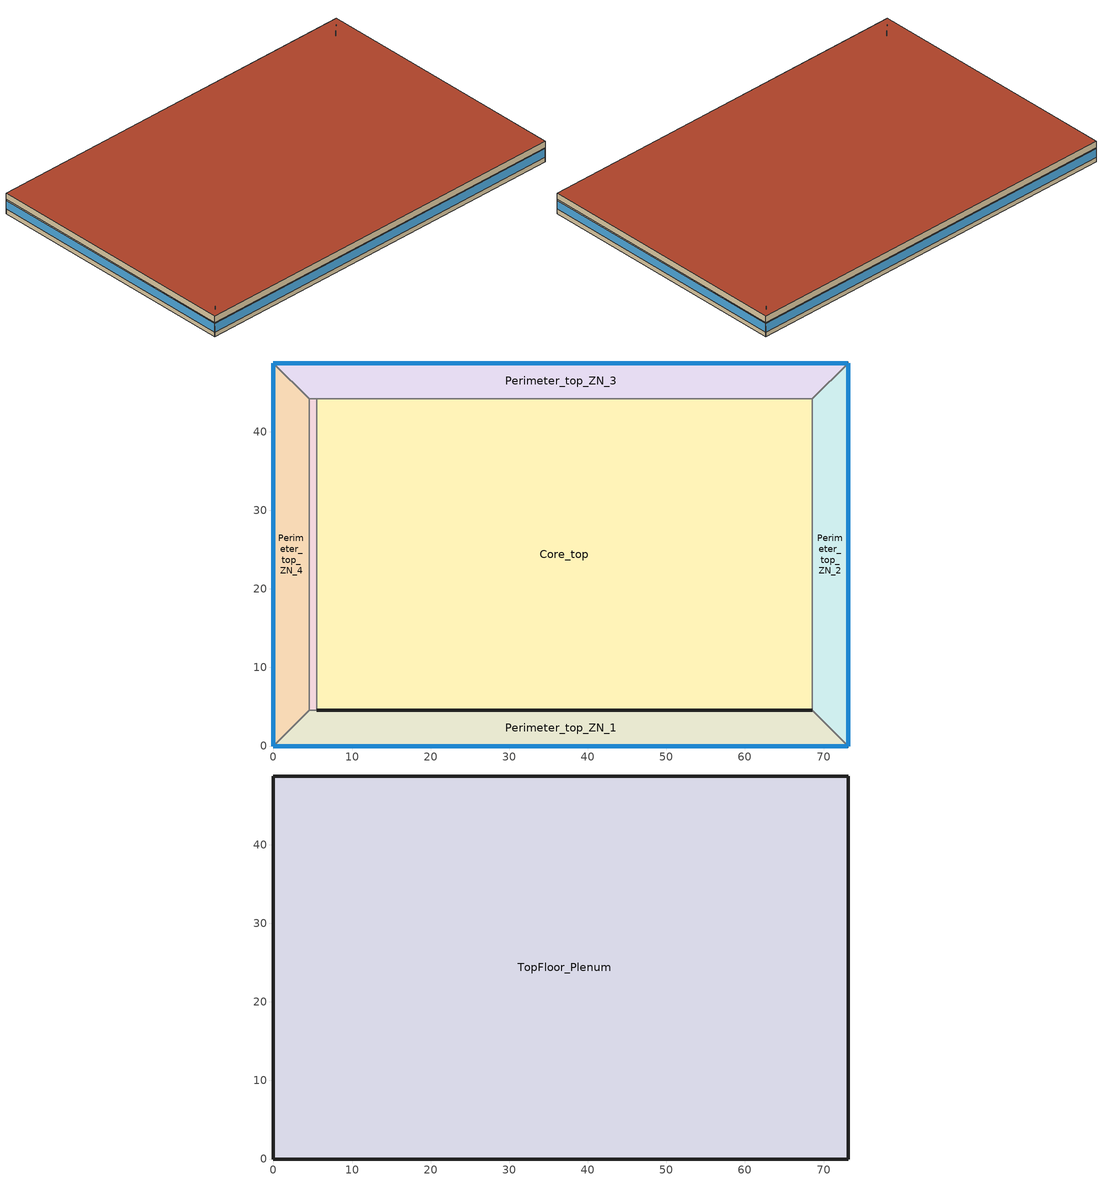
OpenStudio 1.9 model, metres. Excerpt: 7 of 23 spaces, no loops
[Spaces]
DataCenter_top_ZN_6
 floor adiabatic (Floor Adiabatic construction): 5.49,44.16 5.49,4.57 4.57,4.57 4.57,44.16 z33.54
 wall to Perimeter_top_ZN_4: 4.57,44.16 4.57,4.57 z33.54:36.28
 wall to Core_top: 5.49,4.57 5.49,44.16 z33.54:36.28
 wall to Perimeter_top_ZN_3: 5.49,44.16 4.57,44.16 z33.54:36.28
 wall to Perimeter_top_ZN_1: 4.57,4.57 5.49,4.57 z33.54:36.28
Perimeter_top_ZN_3
 floor adiabatic (Floor Adiabatic construction): 73.11,48.74 68.53,44.16 4.57,44.16 0,48.74 z33.54
 wall outside: 73.11,48.74 0,48.74 z33.54:36.28
 wall to Core_top: 5.49,44.16 68.53,44.16 z33.54:36.28
 wall to Perimeter_top_ZN_2: 68.53,44.16 73.11,48.74 z33.54:36.28
 wall to Perimeter_top_ZN_4: 0,48.74 4.57,44.16 z33.54:36.28
 window: 73.11,48.74 0,48.74 z34.45:36.04
Core_top
 floor adiabatic (Floor Adiabatic construction): 68.53,44.16 68.53,4.57 5.49,4.57 5.49,44.16 z33.54
 wall to Perimeter_bot_ZN_1: 5.49,4.57 68.53,4.57 z33.54:36.28
 wall to Perimeter_top_ZN_2: 68.53,4.57 68.53,44.16 z33.54:36.28
Perimeter_top_ZN_2
 floor adiabatic (Floor Adiabatic construction): 73.11,48.74 73.11,0 68.53,4.57 68.53,44.16 z33.54
 wall outside: 73.11,0 73.11,48.74 z33.54:36.28
 wall to Perimeter_top_ZN_1: 68.53,4.57 73.11,0 z33.54:36.28
 window: 73.11,0 73.11,48.74 z34.45:36.04
Perimeter_top_ZN_1
 floor adiabatic (Floor Adiabatic construction): 68.53,4.57 73.11,0 0,0 4.57,4.57 z33.54
 wall outside: 0,0 73.11,0 / 68.53,4.57 5.49,4.57 z33.54:36.28
 wall to Perimeter_top_ZN_4: 4.57,4.57 0,0 z33.54:36.28
 window: 0,0 73.11,0 z34.45:36.04
Perimeter_top_ZN_4
 floor adiabatic (Floor Adiabatic construction): 0,48.74 4.57,44.16 4.57,4.57 0,0 z33.54
 wall outside: 0,48.74 0,0 z33.54:36.28
 window: 0,48.74 0,0 z34.45:36.04
TopFloor_Plenum
 floor to Perimeter_top_ZN_3: 4.57,44.16 0,48.74 73.11,48.74 68.53,44.16 z36.28
 floor to Perimeter_top_ZN_2: 68.53,4.57 68.53,44.16 73.11,48.74 73.11,0 z36.28
 floor to Perimeter_top_ZN_1: 0,0 4.57,4.57 68.53,4.57 73.11,0 z36.28
 floor to Perimeter_top_ZN_4: 0,48.74 4.57,44.16 4.57,4.57 0,0 z36.28
 floor to DataCenter_top_ZN_6: 4.57,4.57 4.57,44.16 5.49,44.16 5.49,4.57 z36.28
 floor to Core_top: 5.49,4.57 5.49,44.16 68.53,44.16 68.53,4.57 z36.28
 wall outside: 0,0 73.11,0 73.11,48.74 0,48.74 0,0 z36.28:37.5
 roof outside: 73.11,0 73.11,48.74 0,48.74 0,0 z37.5
[Building]
90.1-2010-LargeOffice-ASHRAE 169-2006-2A created: 2015-12-17 15:28:04 -0700: North Axis {deg}=0; Default Construction Set=90.1-2010 - Office - ASHRAE 169-2006-2A
[Site]
Houston Bush Intercontinental_TX_USA: Latitude {deg}=30; Longitude {deg}=-95.37; Time Zone {hr}=-6; Elevation {m}=29
[Site:GroundTemperature:BuildingSurface]
19.527, 19.502, 19.536, 19.598, 20.002, 21.64, 22.225, 22.375, 21.449, 20.121, 19.802, 19.633
[Site:WaterMainsTemperature]
Calculation Method=Correlation; Annual Average Outdoor Air Temperature {C}=20.3167; Maximum Difference In Monthly Average Outdoor Air Temperatures {deltaC}=17.8
[SizingPeriod:DesignDay] Barometric Pressure {Pa}=100977; Sky Clearness=0; Rain Indicator=0; Snow Indicator=0; Day of Month=21; Daylight Saving Time Indicator=0; Humidity Indicating Type=Wetbulb; Dry-Bulb Temperature Range Modifier Type=DefaultMultipliers
Name | Maximum Dry-Bulb Temperature {C} | Daily Dry-Bulb Temperature Range {deltaC} | Humidity Indicating Conditions at Maximum Dry-Bulb {BasedOnField A3} | Wind Speed {m/s} | Wind Direction {deg} | Month | Day Type | Solar Model Indicator | ASHRAE Taub | ASHRAE Taud
Houston Bush Intercontinental Ann Htg 99.6% Condns DB | -1.6 | 0 | -1.6 | 2.8 | 0 | 1 | WinterDesignDay | ASHRAEClearSky
Houston Bush Intercontinental Ann Clg .4% Condns DB=>MWB | 36 | 10.1 | 24.8 | 3.5 | 170 | 7 | SummerDesignDay | ASHRAETau | 0.499 | 1.97
[Material:NoMass] Thermal Absorptance=0.9; Solar Absorptance=0.7
Name | Roughness | Thermal Resistance {m2-K/W} | Visible Absorptance
CP02 CARPET PAD | VeryRough | 0.21648 | 0.8
Nonres_Floor_Insulation | MediumSmooth | 2.88292 | 0.7
Typical Insulation R-6.78 | Smooth | 1.19347 | 0.7
Typical Carpet Pad | Smooth | 0.21648 | 0.8
Typical Insulation R-5.89 | Smooth | 1.03652 | 0.7
Typical Insulation R-19.72 | Smooth | 3.4722 | 0.7
Typical Insulation R-0.58 | Smooth | 0.101875 | 0.7
Typical Insulation | Smooth | 0.0282222 | 0.7
[Material]
Name | Roughness | Thickness {m} | Conductivity {W/m-K} | Density {kg/m3} | Specific Heat {J/kg-K} | Thermal Absorptance | Solar Absorptance | Visible Absorptance
100mm Normalweight concrete floor | MediumSmooth | 0.1016 | 2.31 | 2322 | 832
G01 13mm gypsum board | Smooth | 0.0127 | 0.16 | 800 | 1090 | 0.9 | 0.7 | 0.5
4 in. Normalweight Concrete Floor | MediumRough | 0.1016 | 2.31 | 2322 | 832 | 0.9 | 0.7 | 0.7
25mm Stucco | Smooth | 0.0254 | 0.72 | 1856 | 840 | 0.9 | 0.7 | 0.7
5/8 in. Gypsum Board | MediumSmooth | 0.0159 | 0.16 | 800 | 1090 | 0.9 | 0.7 | 0.7
Roof Membrane - Highly Reflective | VeryRough | 0.0095 | 0.16 | 1121.29 | 1460 | 0.75 | 0.45 | 0.7
Metal Roof Surface; F08 Metal surface | Smooth | 0.0008 | 45.28 | 7824 | 500 | 0.9 | 0.7 | 0.7
6 in. Normalweight Concrete Floor | MediumRough | 0.1524 | 2.31 | 2322 | 832 | 0.9 | 0.7 | 0.7
8 in. Concrete Block Basement Wall | MediumRough | 0.2032 | 1.326 | 1842 | 912 | 0.9 | 0.7 | 0.7
G05 25mm wood | MediumSmooth | 0.0254 | 0.15 | 608 | 1630 | 0.9 | 0.5 | 0.5
Std Wood 6inch | MediumSmooth | 0.15 | 0.12 | 540 | 1210 | 0.9 | 0.7 | 0.7
[Construction]
Floor Adiabatic construction: CP02 CARPET PAD, 100mm Normalweight concrete floor, Nonres_Floor_Insulation
Typical Insulated Exterior Mass Floor R-9.35: Typical Insulation R-6.78, 4 in. Normalweight Concrete Floor, Typical Carpet Pad
Typical Insulated Steel Framed Exterior Wall R-8.06: 25mm Stucco, 5/8 in. Gypsum Board, Typical Insulation R-5.89, 5/8 in. Gypsum Board
Typical IEAD Roof - Highly Reflective R-20.83: Roof Membrane - Highly Reflective, Typical Insulation R-19.72, Metal Roof Surface
Typical Interior Floor: 100mm Normalweight concrete floor, CP02 CARPET PAD
Typical Interior Wall: G01 13mm gypsum board, G01 13mm gypsum board
Typical Interior Ceiling: CP02 CARPET PAD, 100mm Normalweight concrete floor
Typical Insulated Carpeted 6in Slab Floor: 6 in. Normalweight Concrete Floor, Typical Carpet Pad
Typical Insulated Basement Mass Wall: 8 in. Concrete Block Basement Wall
U 0.72 SHGC 0.25 Sgl Ref-B-M Tint 6mm: REF B TINT MID 6MM
Typical Insulated Metal Door R-1.43: F08 Metal surface, Typical Insulation R-0.58
Typical Overhead Door: Typical Insulation
U 1.98 SHGC 0.36 Sgl Ref-B-H Clr 6mm: REF B CLEAR HI 6MM
Typical Interior Window: Clear 3mm
Typical Interior Door; Typical Interior Partition: G05 25mm wood
InteriorFurnishings: Std Wood 6inch
[DefaultConstructionSet]
90.1-2010 - Office - ASHRAE 169-2006-2A: Default Exterior Surface Constructions=Default Surface Constructions 1; Default Interior Surface Constructions=Default Surface Constructions 2; Default Ground Contact Surface Constructions=Default Surface Constructions 3; Default Exterior SubSurface Constructions=Default Sub Surface Constructions 1; Default Interior SubSurface Constructions=Default Sub Surface Constructions 2; Interior Partition Construction=Typical Interior Partition
[DefaultSurfaceConstructions]
Name | Floor Construction | Wall Construction | Roof Ceiling Construction
Default Surface Constructions 1 | Typical Insulated Exterior Mass Floor R-9.35 | Typical Insulated Steel Framed Exterior Wall R-8.06 | Typical IEAD Roof - Highly Reflective R-20.83
Default Surface Constructions 2 | Typical Interior Floor | Typical Interior Wall | Typical Interior Ceiling
Default Surface Constructions 3 | Typical Insulated Carpeted 6in Slab Floor | Typical Insulated Basement Mass Wall
[DefaultSubSurfaceConstructions]
Name | Fixed Window Construction | Operable Window Construction | Door Construction | Overhead Door Construction | Skylight Construction | Tubular Daylight Dome Construction | Tubular Daylight Diffuser Construction
Default Sub Surface Constructions 1 | U 0.72 SHGC 0.25 Sgl Ref-B-M Tint 6mm | U 0.72 SHGC 0.25 Sgl Ref-B-M Tint 6mm | Typical Insulated Metal Door R-1.43 | Typical Overhead Door | U 1.98 SHGC 0.36 Sgl Ref-B-H Clr 6mm | Typical Interior Window | Typical Interior Window
Default Sub Surface Constructions 2 | Typical Interior Window | Typical Interior Window | Typical Interior Door
[WindowMaterial:Glazing] Optical Data Type=SpectralAverage; Infrared Transmittance at Normal Incidence=0; Front Side Infrared Hemispherical Emissivity=0.84; Conductivity {W/m-K}=0.9; Dirt Correction Factor for Solar and Visible Transmittance=1; Solar Diffusing=No
Name | Thickness {m} | Solar Transmittance at Normal Incidence | Front Side Solar Reflectance at Normal Incidence | Back Side Solar Reflectance at Normal Incidence | Visible Transmittance at Normal Incidence | Front Side Visible Reflectance at Normal Incidence | Back Side Visible Reflectance at Normal Incidence | Back Side Infrared Hemispherical Emissivity
REF B TINT MID 6MM | 0.006 | 0.1 | 0.11 | 0.41 | 0.13 | 0.1 | 0.32 | 0.45
REF B CLEAR HI 6MM | 0.006 | 0.24 | 0.16 | 0.32 | 0.3 | 0.16 | 0.29 | 0.6
Clear 3mm | 0.003 | 0.837 | 0.075 | 0.075 | 0.898 | 0.081 | 0.081 | 0.84
[Space]
Name | Space Type | Thermal Zone | Part of Total Floor Area
DataCenter_top_ZN_6 | 90.1-2010 - Office - WholeBuilding - Lg Office | DataCenter_top_ZN_6 ZN
Perimeter_top_ZN_3 | 90.1-2010 - Office - WholeBuilding - Lg Office | Perimeter_top_ZN_3 ZN | Yes
Core_top | 90.1-2010 - Office - WholeBuilding - Lg Office | Core_top ZN | Yes
Perimeter_top_ZN_2 | 90.1-2010 - Office - WholeBuilding - Lg Office | Perimeter_top_ZN_2 ZN | Yes
Perimeter_top_ZN_1 | 90.1-2010 - Office - WholeBuilding - Lg Office | Perimeter_top_ZN_1 ZN | Yes
TopFloor_Plenum |  | TopFloor_Plenum ZN | No
Perimeter_top_ZN_4 | 90.1-2010 - Office - WholeBuilding - Lg Office | Perimeter_top_ZN_4 ZN | Yes
[SpaceType]
90.1-2010 - Office - WholeBuilding - Lg Office: Default Schedule Set=90.1-2010 - Office - WholeBuilding - Lg Office Schedule Set; Design Specification Outdoor Air Object=90.1-2010 - Office - WholeBuilding - Lg Office Ventilation; Standards Building Type=Office; Standards Space Type=WholeBuilding - Lg Office
[DefaultScheduleSet]
90.1-2010 - Office - WholeBuilding - Lg Office Schedule Set: Number of People Schedule=OfficeLarge BLDG_OCC_SCH; People Activity Level Schedule=OfficeLarge ACTIVITY_SCH; Lighting Schedule=OfficeLarge BLDG_LIGHT_SCH; Electric Equipment Schedule=OfficeLarge BLDG_EQUIP_SCH; Infiltration Schedule=OfficeMedium INFIL_SCH_PNNL
[Lights:Definition]
90.1-2010 - Office - WholeBuilding - Lg Office Lights Definition: Design Level Calculation Method=Watts/Area; Watts per Space Floor Area {W/m2}=9.68752; Fraction Radiant=0.4; Fraction Visible=0.2; Return Air Fraction=0.4
[Lights]
90.1-2010 - Office - WholeBuilding - Lg Office Lights: Lights Definition=90.1-2010 - Office - WholeBuilding - Lg Office Lights Definition; Space or SpaceType=90.1-2010 - Office - WholeBuilding - Lg Office
[DesignSpecification:OutdoorAir]
90.1-2010 - Office - WholeBuilding - Lg Office Ventilation: Outdoor Air Method=Sum; Outdoor Air Flow per Floor Area {m3/s-m2}=0.0004318
[People:Definition]
90.1-2010 - Office - WholeBuilding - Lg Office People Definition: Number of People Calculation Method=People/Area; People per Space Floor Area {person/m2}=0.0538196; Fraction Radiant=0.3
[People]
90.1-2010 - Office - WholeBuilding - Lg Office People: People Definition=90.1-2010 - Office - WholeBuilding - Lg Office People Definition; Space or SpaceType=90.1-2010 - Office - WholeBuilding - Lg Office; Work Efficiency Schedule=Work Efficiency Schedule; Clothing Insulation Schedule=Clothing Schedule; Air Velocity Schedule=Air Velocity Schedule
[ElectricEquipment:Definition]
90.1-2010 - Office - WholeBuilding - Lg Office Electric Equipment Definition: Design Level Calculation Method=Watts/Area; Watts per Space Floor Area {W/m2}=10.7639; Fraction Latent=0; Fraction Radiant=0.5; Fraction Lost=0
[ElectricEquipment]
90.1-2010 - Office - WholeBuilding - Lg Office Electric Equipment: Electric Equipment Definition=90.1-2010 - Office - WholeBuilding - Lg Office Electric Equipment Definition; Space or SpaceType=90.1-2010 - Office - WholeBuilding - Lg Office
[ThermostatSetpoint:DualSetpoint]
90.1-2010 - Office - WholeBuilding - Lg Office Thermostat: Heating Setpoint Temperature Schedule=OfficeLarge HTGSETP_DC_SCH; Cooling Setpoint Temperature Schedule=OfficeLarge CLGSETP_DC_SCH
[SpaceInfiltration:DesignFlowRate] Design Flow Rate Calculation Method=Flow/ExteriorArea; Constant Term Coefficient=0; Temperature Term Coefficient=0; Velocity Term Coefficient=0.224; Velocity Squared Term Coefficient=0
Name | Space or SpaceType | Schedule | Flow per Exterior Surface Area {m3/s-m2}
Perimeter_top_ZN_1 Infiltration | Perimeter_top_ZN_1 | OfficeMedium INFIL_SCH_PNNL | 0.000569573
Perimeter_top_ZN_2 Infiltration | Perimeter_top_ZN_2 | OfficeMedium INFIL_SCH_PNNL | 0.000569573
Perimeter_top_ZN_3 Infiltration | Perimeter_top_ZN_3 | OfficeMedium INFIL_SCH_PNNL | 0.000569573
Perimeter_top_ZN_4 Infiltration | Perimeter_top_ZN_4 | OfficeMedium INFIL_SCH_PNNL | 0.000569573
TopFloor_Plenum Infiltration | TopFloor_Plenum | Always On Discrete | 4.38381e-05
[InternalMass:Definition]
Internal Mass Definition 1: Construction=InteriorFurnishings; Design Level Calculation Method=SurfaceArea/Area; Surface Area per Space Floor Area=2
[InternalMass] Internal Mass Definition=Internal Mass Definition 1
Name | Space or SpaceType
Perimeter_top_ZN_1 Mass | Perimeter_top_ZN_1
Perimeter_top_ZN_2 Mass | Perimeter_top_ZN_2
Perimeter_top_ZN_3 Mass | Perimeter_top_ZN_3
Perimeter_top_ZN_4 Mass | Perimeter_top_ZN_4
Core_top Mass | Core_top
DataCenter_top_ZN_6 Mass | DataCenter_top_ZN_6
[ThermalZone] Use Ideal Air Loads=No
Name | Thermostat
Perimeter_top_ZN_4 ZN; Perimeter_top_ZN_1 ZN; DataCenter_top_ZN_6 ZN; Perimeter_top_ZN_3 ZN; Core_top ZN; Perimeter_top_ZN_2 ZN | 90.1-2010 - Office - WholeBuilding - Lg Office Thermostat
TopFloor_Plenum ZN
[Exterior:Lights:Definition]
Name | Design Level {W}
Occ Sensing Exterior Lights Def | 43305.1
NonDimming Exterior Lights Def | 12979.2
[Exterior:Lights] Control Option=AstronomicalClock
Name | Exterior Lights Definition | Schedule
Occ Sensing Exterior Lights Def | Occ Sensing Exterior Lights Def | OfficeLarge Exterior_lighting_schedule_b
NonDimming Exterior Lights Def | NonDimming Exterior Lights Def | OfficeLarge Exterior_lighting_schedule_a
[HeatExchanger:AirToAir:SensibleAndLatent] Availability Schedule=Always On Discrete; Nominal Supply Air Flow Rate {m3/s}=autosize; Sensible Effectiveness at 100% Heating Air Flow=0.7; Latent Effectiveness at 100% Heating Air Flow=0.6; Sensible Effectiveness at 75% Heating Air Flow=0.7; Latent Effectiveness at 75% Heating Air Flow=0.6; Sensible Effectiveness at 100% Cooling Air Flow=0.75; Latent Effectiveness at 100% Cooling Air Flow=0.6; Sensible Effectiveness at 75% Cooling Air Flow=0.75; Latent Effectiveness at 75% Cooling Air Flow=0.6; Supply Air Outlet Temperature Control=Yes; Heat Exchanger Type=Rotary; Frost Control Type=ExhaustOnly; Threshold Temperature {C}=-23.3; Initial Defrost Time Fraction=0.167; Rate of Defrost Time Fraction Increase {1/K}=1.44; Economizer Lockout=Yes
Name | Nominal Electric Power {W}
CAV_bas ERV | 911.112
DataCenter_basement_ZN_6 ZN PSZ Data Center ERV | 292.797
VAV_bot WITH REHEAT ERV; VAV_mid WITH REHEAT ERV; VAV_top WITH REHEAT ERV | 1871.15
[SetpointManager:OutdoorAirPretreat] Minimum Setpoint Temperature {C}=-99; Maximum Setpoint Temperature {C}=99; Minimum Setpoint Humidity Ratio {kgWater/kgDryAir}=1e-005; Maximum Setpoint Humidity Ratio {kgWater/kgDryAir}=1
Setpoint Manager Outdoor Air Pretreat 1; Setpoint Manager Outdoor Air Pretreat 2; Setpoint Manager Outdoor Air Pretreat 3; Setpoint Manager Outdoor Air Pretreat 4; Setpoint Manager Outdoor Air Pretreat 5
[Schedule:Ruleset]
Name | Default Day Schedule | Summer Design Day Schedule | Winter Design Day Schedule
OfficeLarge BLDG_LIGHT_SCH | OfficeLarge BLDG_LIGHT_SCH Default | OfficeLarge BLDG_LIGHT_SCH Summer Design Day | OfficeLarge BLDG_LIGHT_SCH Winter Design Day
OfficeLarge BLDG_OCC_SCH | OfficeLarge BLDG_OCC_SCH Default | OfficeLarge BLDG_OCC_SCH Summer Design Day | OfficeLarge BLDG_OCC_SCH Winter Design Day
OfficeLarge ACTIVITY_SCH | OfficeLarge ACTIVITY_SCH Default | OfficeLarge ACTIVITY_SCH Summer Design Day | OfficeLarge ACTIVITY_SCH Winter Design Day
Clothing Schedule | Clothing Schedule Default Winter Clothes
Air Velocity Schedule | Air Velocity Schedule Default
Work Efficiency Schedule | Work Efficiency Schedule Default
OfficeMedium INFIL_SCH_PNNL | OfficeMedium INFIL_SCH_PNNL Default | OfficeMedium INFIL_SCH_PNNL Summer Design Day | OfficeMedium INFIL_SCH_PNNL Winter Design Day
OfficeLarge BLDG_EQUIP_SCH | OfficeLarge BLDG_EQUIP_SCH Default | OfficeLarge BLDG_EQUIP_SCH Summer Design Day | OfficeLarge BLDG_EQUIP_SCH Winter Design Day
OfficeLarge HTGSETP_DC_SCH | OfficeLarge HTGSETP_DC_SCH Default | OfficeLarge HTGSETP_DC_SCH Summer Design Day | OfficeLarge HTGSETP_DC_SCH Winter Design Day
OfficeLarge CLGSETP_DC_SCH | OfficeLarge CLGSETP_DC_SCH Default | OfficeLarge CLGSETP_DC_SCH Summer Design Day | OfficeLarge CLGSETP_DC_SCH Winter Design Day
OfficeLarge Exterior_lighting_schedule_b | OfficeLarge Exterior_lighting_schedule_b Default | OfficeLarge Exterior_lighting_schedule_b Summer Design Day | OfficeLarge Exterior_lighting_schedule_b Winter Design Day
OfficeLarge Exterior_lighting_schedule_a | OfficeLarge Exterior_lighting_schedule_a Default | OfficeLarge Exterior_lighting_schedule_a Summer Design Day | OfficeLarge Exterior_lighting_schedule_a Winter Design Day
[Schedule:Day]
OfficeLarge BLDG_LIGHT_SCH Default: 24, 0, 0.05
OfficeLarge BLDG_LIGHT_SCH Sat Day: 6, 0, 0.05, 8, 0, 0.1, 12, 0, 0.3, 17, 0, 0.15, 24, 0, 0.05
OfficeLarge BLDG_LIGHT_SCH Summer Design Day; Clothing Schedule Default Winter Clothes; OfficeMedium INFIL_SCH_PNNL Default; OfficeLarge BLDG_EQUIP_SCH Summer Design Day: 24, 0, 1
OfficeLarge BLDG_LIGHT_SCH Wkdy Day: 5, 0, 0.05, 7, 0, 0.1, 8, 0, 0.3, 17, 0, 0.9, 18, 0, 0.5, 20, 0, 0.3, 22, 0, 0.2, 23, 0, 0.1, 24, 0, 0.05
OfficeLarge BLDG_LIGHT_SCH Winter Design Day; OfficeLarge BLDG_OCC_SCH Winter Design Day; Work Efficiency Schedule Default; OfficeLarge BLDG_EQUIP_SCH Winter Design Day; OfficeLarge HTGSETP_DC_SCH Default; OfficeLarge HTGSETP_DC_SCH Winter Design Day; OfficeLarge HTGSETP_DC_SCH Summer Design Day; OfficeLarge CLGSETP_DC_SCH Default: 24, 0, 0
OfficeLarge BLDG_OCC_SCH Default: 6, 0, 0, 18, 0, 0.05, 24, 0, 0
OfficeLarge BLDG_OCC_SCH Sat Day: 6, 0, 0, 8, 0, 0.1, 12, 0, 0.3, 17, 0, 0.1, 19, 0, 0.05, 24, 0, 0
OfficeLarge BLDG_OCC_SCH Summer Design Day: 6, 0, 0, 22, 0, 1, 24, 0, 0.05
OfficeLarge BLDG_OCC_SCH Wkdy Day: 6, 0, 0, 7, 0, 0.1, 8, 0, 0.2, 12, 0, 0.95, 13, 0, 0.5, 17, 0, 0.95, 18, 0, 0.3, 22, 0, 0.1, 24, 0, 0.05
OfficeLarge ACTIVITY_SCH Default; OfficeLarge ACTIVITY_SCH Winter Design Day; OfficeLarge ACTIVITY_SCH Summer Design Day: 24, 0, 120
Clothing Schedule Summer Clothes: 24, 0, 0.5
Air Velocity Schedule Default: 24, 0, 0.2
OfficeMedium INFIL_SCH_PNNL Summer Design Day; OfficeMedium INFIL_SCH_PNNL SmrDsn|Wkdy Day: 6, 0, 1, 22, 0, 0.25, 24, 0, 1
OfficeMedium INFIL_SCH_PNNL Winter Design Day; OfficeMedium INFIL_SCH_PNNL WntrDsn|Sat Day: 6, 0, 1, 18, 0, 0.25, 24, 0, 1
OfficeLarge BLDG_EQUIP_SCH Default: 24, 0, 0.3
OfficeLarge BLDG_EQUIP_SCH Sat Day: 6, 0, 0.3, 8, 0, 0.4, 12, 0, 0.5, 17, 0, 0.35, 24, 0, 0.3
OfficeLarge BLDG_EQUIP_SCH Wkdy Day: 8, 0, 0.4, 12, 0, 0.9, 13, 0, 0.8, 17, 0, 0.9, 18, 0, 0.5, 24, 0, 0.4
OfficeLarge CLGSETP_DC_SCH Winter Design Day; OfficeLarge CLGSETP_DC_SCH Summer Design Day: 24, 0, 27
OfficeLarge Exterior_lighting_schedule_b Default; OfficeLarge Exterior_lighting_schedule_b Winter Design Day; OfficeLarge Exterior_lighting_schedule_b Summer Design Day: 6, 0, 0, 24, 0, 0.7
OfficeLarge Exterior_lighting_schedule_a Default; OfficeLarge Exterior_lighting_schedule_a Winter Design Day; OfficeLarge Exterior_lighting_schedule_a Summer Design Day: 6, 0, 0, 24, 0, 1
[Schedule:Rule] Date Specification Type=DateRange; Start Day=1
Name | Schedule Ruleset | Rule Order | Day Schedule | Apply Saturday | Start Month | End Month | End Day | Apply Monday | Apply Tuesday | Apply Wednesday | Apply Thursday | Apply Friday
Schedule Rule 1 | OfficeLarge BLDG_LIGHT_SCH | 1 | OfficeLarge BLDG_LIGHT_SCH Sat Day | Yes | 1 | 12 | 31
Schedule Rule 2 | OfficeLarge BLDG_LIGHT_SCH | 0 | OfficeLarge BLDG_LIGHT_SCH Wkdy Day |  | 1 | 12 | 31 | Yes | Yes | Yes | Yes | Yes
Schedule Rule 3 | OfficeLarge BLDG_OCC_SCH | 1 | OfficeLarge BLDG_OCC_SCH Sat Day | Yes | 1 | 12 | 31
Schedule Rule 4 | OfficeLarge BLDG_OCC_SCH | 0 | OfficeLarge BLDG_OCC_SCH Wkdy Day |  | 1 | 12 | 31 | Yes | Yes | Yes | Yes | Yes
Schedule Rule 5 | Clothing Schedule | 0 | Clothing Schedule Summer Clothes |  | 5 | 9 | 30
Schedule Rule 6 | OfficeMedium INFIL_SCH_PNNL | 1 | OfficeMedium INFIL_SCH_PNNL SmrDsn|Wkdy Day |  | 1 | 12 | 31 | Yes | Yes | Yes | Yes | Yes
Schedule Rule 7 | OfficeMedium INFIL_SCH_PNNL | 0 | OfficeMedium INFIL_SCH_PNNL WntrDsn|Sat Day | Yes | 1 | 12 | 31
Schedule Rule 8 | OfficeLarge BLDG_EQUIP_SCH | 1 | OfficeLarge BLDG_EQUIP_SCH Sat Day | Yes | 1 | 12 | 31
Schedule Rule 9 | OfficeLarge BLDG_EQUIP_SCH | 0 | OfficeLarge BLDG_EQUIP_SCH Wkdy Day |  | 1 | 12 | 31 | Yes | Yes | Yes | Yes | Yes
[Schedule:Constant]
Always On Discrete: Value=1
